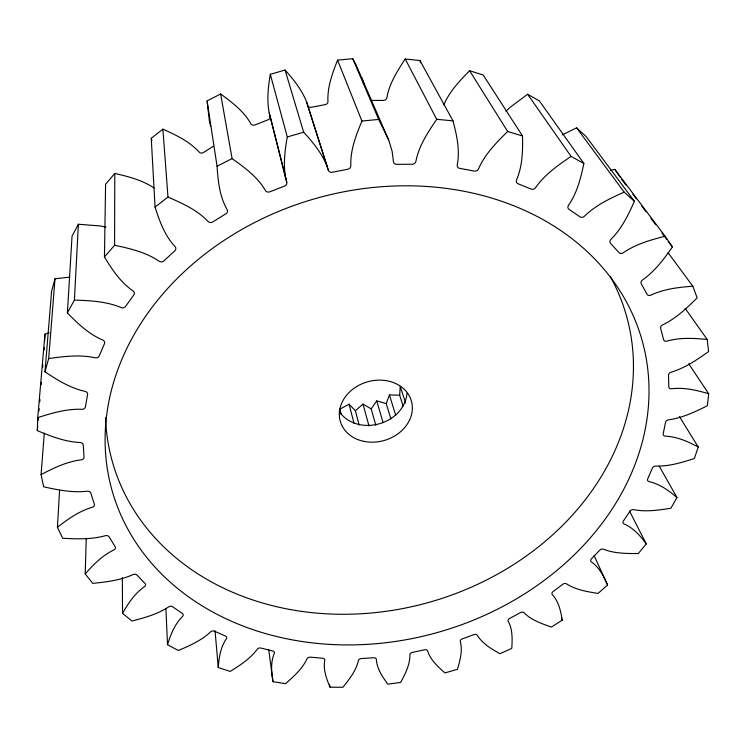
<?xml version="1.0" encoding="UTF-8"?>
<svg xmlns="http://www.w3.org/2000/svg" width="746" height="746" viewBox="0 0 746 746"><rect width="100%" height="100%" fill="white"/><g stroke="black" fill="none" stroke-linecap="round" stroke-linejoin="round"><path stroke-width="1.12" d="M629.493 511.038L646.269 543.899L638.296 553.551C626.696 553.541 614.592 553.597 603.654 549.28A2.872 2.117 -22.7 0 0 599.737 550.203L591.419 558.875A2.863 2.107 -22.3 0 0 591.475 561.952C599.346 567.464 603.934 576.425 607.561 585.078L597.994 593.443C587.27 591.671 575.968 589.918 566.662 583.932A2.835 2.07 -20.9 0 0 562.801 584.258L553.056 591.625A2.825 2.061 -20.4 0 0 552.422 594.693C558.698 601.593 560.815 611.188 562.251 620.15L551.406 627.05C541.773 623.693 531.506 620.224 524.149 612.858A2.797 2.042 -19 0 0 520.438 612.597L509.583 618.49A2.797 2.033 -18.6 0 0 508.287 621.465C512.735 629.615 512.381 639.415 511.747 648.414L499.932 653.72C491.577 648.936 482.587 643.817 477.393 635.424A2.788 2.024 -17.2 0 0 473.934 634.613L462.278 638.902A2.779 2.024 -16.7 0 0 460.357 641.691C462.734 650.866 460.03 660.471 457.429 669.311L444.961 672.92C438.023 666.831 430.591 660.154 427.691 651.127A2.779 2.024 -15.3 0 0 424.567 649.794L412.417 652.377A2.788 2.024 -14.9 0 0 409.927 654.904C410.039 664.77 405.181 673.89 400.677 682.385L387.855 684.194C382.502 676.93 376.954 668.836 376.348 659.567A2.797 2.033 -13.5 0 0 373.662 657.748L361.334 658.55A2.797 2.042 -13 0 0 358.332 660.751C356.056 670.896 349.24 679.298 342.899 687.271L330.04 687.206C326.468 678.879 323.111 669.638 324.715 660.452A2.825 2.061 -11.6 0 0 322.542 658.205L310.373 657.17A2.825 2.07 -11.2 0 0 306.923 658.951C302.279 668.966 293.663 676.473 285.55 683.681L272.989 681.704C271.432 672.472 270.5 662.448 274.202 653.599A2.863 2.107 -9.8 0 0 272.607 650.969L260.941 648.069A2.872 2.117 -9.3 0 0 257.137 649.374C250.199 658.858 239.951 665.245 230.16 671.437L218.261 667.53C218.96 657.655 220.564 647.258 226.262 638.921A2.909 2.163 -7.9 0 0 225.329 635.993L214.531 631.237A2.928 2.173 -7.5 0 0 210.456 631.993C201.411 640.562 189.68 645.616 178.378 650.512L167.514 644.675C170.666 634.529 174.816 624.15 182.453 616.522A2.975 2.229 -6.1 0 0 182.248 613.371L172.69 606.824A2.993 2.257 -5.7 0 0 168.475 606.964C157.537 614.275 144.547 617.725 131.958 621.026L122.54 613.333C128.219 603.346 134.867 593.368 144.407 586.701A3.049 2.322 -4.3 0 0 144.976 583.428L137.059 575.194A3.068 2.341 -3.9 0 0 132.807 574.662C120.283 580.388 106.324 581.964 92.765 583.372L85.212 573.935C93.381 564.591 102.426 555.416 113.756 549.998A3.124 2.415 -2.6 0 0 115.136 546.725L109.252 536.989A3.143 2.443 -2.2 0 0 105.121 535.759C91.366 539.582 76.829 539.022 62.701 538.258L57.442 527.301C67.942 519.067 79.197 511.103 92.14 507.299A3.208 2.527 -1 0 0 94.332 504.165L90.844 493.19A3.226 2.555 -0.6 0 0 87.012 491.241C72.455 492.901 57.815 489.963 43.65 486.802L41.086 474.633C53.628 467.994 66.823 461.653 81.044 459.853A3.282 2.648 0.5 0 0 84.028 457L83.263 445.148A3.301 2.676 0.8 0 0 79.887 442.509C65.033 441.781 50.877 436.307 37.3 430.61L37.757 417.657C51.922 413.042 66.674 408.733 81.706 409.302A3.366 2.77 1.6 0 0 85.408 406.887L87.58 394.625A3.376 2.797 1.9 0 0 84.858 391.342C70.255 388.097 57.255 380.012 44.974 371.778L48.677 358.574C63.914 356.383 79.701 354.462 94.919 357.716A3.432 2.891 2.3 0 0 99.227 355.898L104.431 343.757A3.441 2.919 2.4 0 0 102.519 339.934C88.765 334.077 77.668 323.503 67.392 312.91L74.395 300.088C90.042 300.582 106.24 301.365 120.861 307.455A3.478 3.012 2.2 0 0 125.608 306.373L133.767 294.968A3.488 3.04 2 0 0 132.807 290.744C120.526 282.314 112.059 269.52 104.449 256.96L114.604 245.22L114.772 173.436C128.377 176.56 142.383 180.131 154.096 188.011M104.449 256.96L105.596 184.281L114.772 173.436M85.212 573.935L86.256 538.267M44.695 340.875L44.947 334.217L49.217 332.763M74.395 300.088L78.395 224.248L100.29 225.954L105.829 227.101M57.442 527.301L59.577 490.29M403.129 406.094L399.679 395.277L400.21 386.335L405.563 402.943M67.392 312.91L72.036 236.165L78.395 224.248M41.086 474.633L44.312 433.09M48.677 358.574L55.008 278.771L69.686 277.139M44.974 371.778L51.614 291.126L55.008 278.771M37.757 417.657L44.947 334.217M37.3 430.61L37.692 425.994M38.186 420.231L38.382 417.919M38.978 410.999L39.174 408.696M39.762 401.777L39.958 399.474M41.244 384.479L41.44 382.176M42.718 367.181L42.914 364.878M44.191 349.883L44.396 347.58M688.642 363.694L708.7 393.757L707.367 405.759C695.132 411.811 682.469 417.928 668.808 419.765A3.068 2.341 -28.1 0 0 665.497 422.488L663.213 433.668A3.049 2.322 -27.7 0 0 665.441 436.14C677.098 436.69 688.064 441.576 698.219 446.994L694.377 458.529C681.947 462.455 669.106 466.464 655.939 466.11A2.993 2.257 -26.4 0 0 652.293 468.255L647.715 478.885A2.975 2.238 -25.9 0 0 649.225 481.664C659.79 484.033 668.864 490.598 676.967 497.507L670.896 508.231C658.709 510.124 646.073 512.11 633.82 509.677A2.928 2.182 -24.5 0 0 629.978 511.215L623.386 520.997A2.909 2.163 -24.1 0 0 624.169 523.972C633.457 527.982 640.385 535.917 646.269 543.899M708.7 393.757C696.783 390.205 684.213 387.277 671.708 388.741A3.124 2.415 -29.4 0 1 668.789 386.708L668.547 375.331A3.143 2.443 -29.8 0 1 671.381 372.086C685.07 367.983 697.081 359.74 708.625 351.553L707.199 339.486C693.911 338.125 680.11 337.397 667.12 341.09A3.208 2.527 -31.1 0 1 663.576 339.607L660.648 328.464A3.226 2.555 -31.4 0 1 662.849 324.771C676.053 318.411 686.87 308.107 697.165 297.868L692.82 286.203C678.646 287.285 664.08 288.963 651.072 295.043A3.292 2.648 -32.5 0 1 647.015 294.222L641.318 283.788A3.31 2.676 -32.8 0 1 642.754 279.759C654.932 271.218 663.977 259.021 672.416 246.954L665.087 236.24C650.633 239.904 635.844 244.138 623.414 252.652A3.366 2.77 -33.7 0 1 618.984 252.596L610.573 243.382A3.385 2.797 -33.9 0 1 611.123 239.149C621.735 228.602 628.402 214.829 634.389 201.299L624.178 192.114C610.107 198.399 595.728 205.206 584.584 216.088A3.432 2.9 -34.4 0 1 579.968 216.844L569.058 209.365A3.441 2.928 -34.4 0 1 568.629 205.113C577.124 192.822 580.845 177.94 583.866 163.495L571.072 156.399C558.101 165.174 544.813 174.489 535.703 187.451A3.478 3.012 -34.2 0 1 531.115 189.064L518.097 183.786A3.488 3.04 -34 0 1 516.642 179.702C522.517 166.013 522.825 150.673 522.526 135.996L507.653 131.492C496.482 142.486 485.003 154.077 478.634 168.633A3.516 3.124 -32.7 0 1 474.316 171.076L459.741 168.372A3.525 3.143 -32 0 1 457.298 164.661C460.086 150.03 456.72 135.007 452.99 120.852L436.727 119.313C427.999 132.117 419.019 145.61 415.96 161.043A3.534 3.208 -28.8 0 1 412.146 164.232L396.741 164.344A3.534 3.226 -27.4 0 1 393.384 161.201L392.116 151.214L388.685 140.015L355.6 63.858L352.737 58.729L337.574 60.118L361.913 121.048C356.122 135.119 350.256 149.993 350.825 165.453A3.534 3.254 -21.7 0 1 347.748 169.249L332.306 172.242A3.534 3.264 -19.5 0 1 328.203 169.818L306.746 102.267C301.999 90.089 293.738 79.673 285.065 70.049L270.313 74.32C268.131 87.086 266.723 100.3 269.231 113.131L286.688 181.838A3.534 3.264 -12.3 0 1 284.515 186.071L269.875 191.787A3.534 3.254 -10.1 0 1 265.231 190.221C257.435 176.849 244.52 167.421 232.099 158.618L220.63 93.977L207.08 100.897L209.495 121.962L210.633 126.158M270.313 74.32L287.285 136.956C284.785 150.739 283.116 165.015 285.802 178.9M390.848 418.842L386.26 403.595L389.412 394.867L399.679 395.277M443.823 104.962C449.344 91.609 459.611 80.876 469.635 70.73L483.194 75.001L522.526 135.996M337.574 60.118C332.436 73.145 327.289 86.9 327.951 101.12A3.189 3.031 -23.9 0 1 325.191 104.627L311.241 107.284A3.189 3.031 -20.9 0 1 307.511 105.009L306.746 102.267M452.99 120.852L419.961 60.519L405.218 58.999C397.413 70.833 389.449 83.328 386.885 97.484A3.189 2.984 -32.8 0 1 383.463 100.421L370.669 100.412M375.807 425.285L371.172 408.855L376.739 400.919L386.26 403.595M505.937 111.322L510.003 107.396L527.618 94.257L539.377 100.934L583.866 163.495M359.143 425.024L355.366 410.738L362.994 404.099L371.172 408.855M114.604 245.22C129.925 248.549 145.815 252.213 158.982 261.109A3.516 3.124 0.8 0 0 163.934 260.867L174.788 250.815A3.525 3.143 0.1 0 0 174.872 246.376C164.689 235.503 159.495 221.021 155.056 207.062L151.251 138.299L162.889 129.142C175.814 134.97 189.223 141.274 198.968 151.876A3.189 2.984 0.9 0 0 203.425 152.529L213.244 146.319M155.056 207.062L167.971 197.084L162.889 129.142M355.366 410.738L349.063 404.201L339.85 409.106L341.211 414.608M562.325 134.839L576.611 127.855L586.095 136.49L634.389 201.299M167.971 197.084C182.201 203.238 197 209.85 207.845 221.254A3.534 3.208 -3 0 0 212.778 221.916L225.851 213.794A3.534 3.226 -4.4 0 0 226.998 209.346C219.548 196.338 218.037 180.896 217.049 166.218L232.099 158.618M287.285 136.956L303.659 132.21C313.152 142.523 322.216 153.704 327.382 166.871M610.433 170.414L614.825 169.361L665.087 236.24M361.913 121.048L378.698 119.435L388.685 140.015M220.63 93.977C231.941 102.239 243.653 111.107 250.703 123.472A3.189 3.031 -7.7 0 0 254.908 124.964L268.112 119.77A3.189 3.031 -10.7 0 0 270.052 115.854L269.231 113.131M621.754 179.45L625.913 184.999M632.86 194.24L636.329 198.865M641.877 206.26L646.045 211.808M650.904 218.289L655.762 224.76M662 233.078L666.859 239.55M668.248 241.406L672.416 246.954M576.611 127.855L624.178 192.114M668.071 252.717L692.82 286.203M685.108 308.312L707.199 339.486M527.618 94.257L571.072 156.399M614.825 169.361L620.495 177.613M469.635 70.73L507.653 131.492M679.447 416.622L698.219 446.994M659.24 466.157L676.967 497.507M405.218 58.999L436.727 119.313M594.152 555.611L607.561 585.078M352.737 58.729L378.698 119.435M561.393 617.996L562.251 620.15M307.865 106.109L328.203 169.818M361.969 77.826L363.899 84.065M389.412 394.867L395.734 415.447M285.065 70.049L303.659 132.21M151.251 138.299L151.914 140.518M376.739 400.919L383.08 422.693M419.961 60.519L420.595 62.748M362.994 404.099L369 425.957M349.063 404.201L354.033 423.374M270.052 115.854L286.688 181.838M329.629 684.931L330.04 687.206M207.08 100.897L217.049 166.218M268.719 649.617L272.989 681.704M215.034 630.771L218.261 667.53M165.901 608.699L167.514 644.675M122.344 577.618L122.54 613.333M610.424 276.803A267.199 221.655 -16 0 1 428.344 602.526A267.199 221.655 -16 0 1 105.54 417.723M406.952 393.319A36.293 30.185 -16 0 1 378.726 423.942A36.293 30.185 -16 0 1 339.29 411.456M290.25 639.481A275.442 225.376 -16 0 0 643.658 346.34A275.442 225.376 -16 0 0 197.233 260.27A275.442 225.376 -16 0 0 290.25 639.481M364.104 441.408A36.964 30.493 -16 0 0 411.652 402.019A36.964 30.493 -16 0 0 351.758 390.037A36.964 30.493 -16 0 0 364.104 441.408"/></g></svg>
